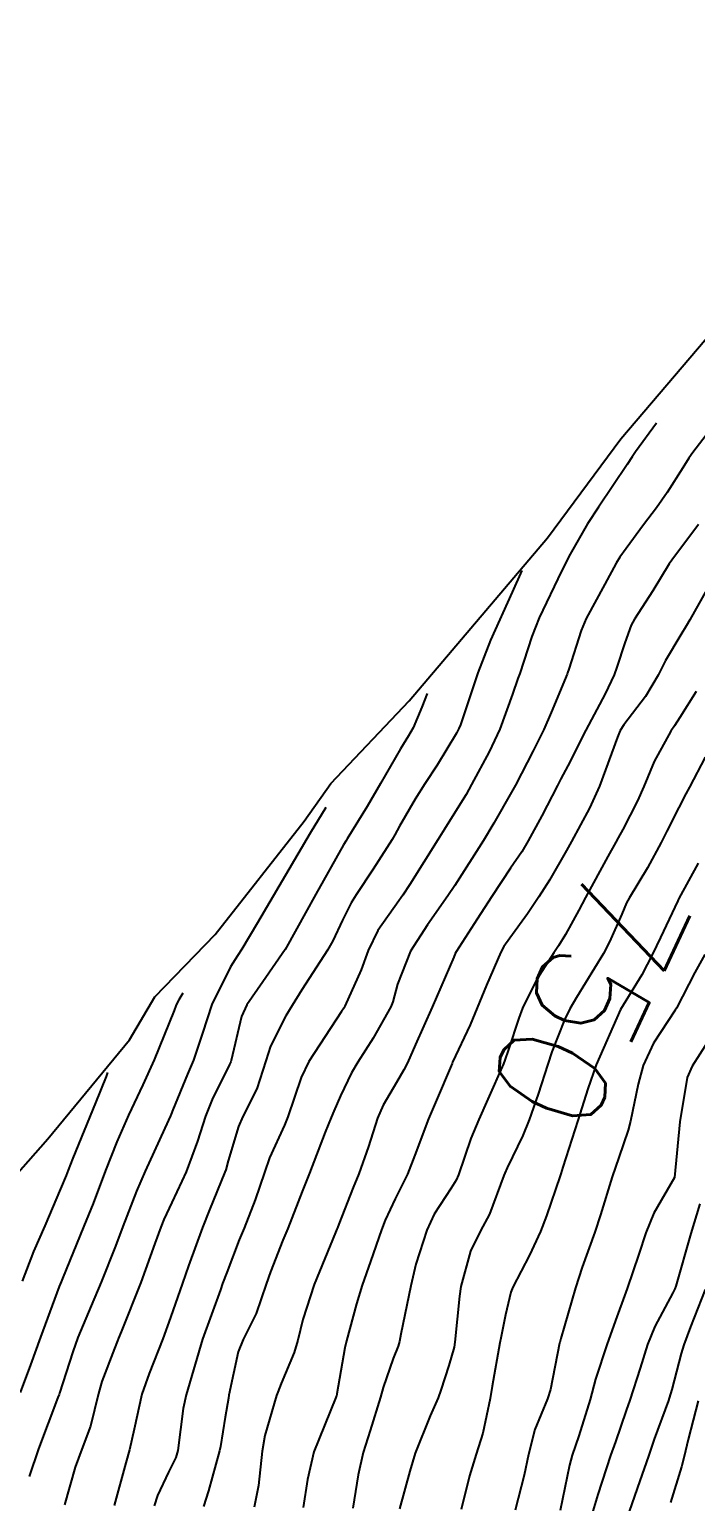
# Model space of a CAD drawing. Header units: metres. Extents: x 307586 to 320046, y 7427249 to 7434250.
# Drawn here: x 313259.4 to 313283.3, y 7432735.4 to 7432788.2 of the extents above; entities that cross this region are included whole.
import ezdxf
from ezdxf.enums import TextEntityAlignment as Align

# ---------------------------------------------------------------- set-up
doc = ezdxf.new("R2010")
doc.units = ezdxf.units.M
doc.header["$MEASUREMENT"] = 0
for name, color, linetype in [('Area', 45, 'Continuous'), ('Cotas', 45, 'Continuous'), ('Curvas de Nivel 1m', 11, 'Continuous'), ('Curvas de Nivel 5m', 15, 'Continuous')]:
    doc.layers.add(name, color=color, linetype=linetype)
doc.styles.add('Style-STANDARD', font='STANDARD.shx')

msp = doc.modelspace()

# ---------------------------------------------------------------- linework, layer by layer
at = {"layer": 'Area'}
msp.add_polyline3d([(313257.541, 7432745.617, 759.635), (313260.026, 7432748.425, 758.105), (313262.96, 7432751.973, 771.321), (313263.863, 7432753.513, 757.542), (313266.027, 7432755.745, 756.485), (313269.222, 7432759.811, 767.442), (313270.182, 7432761.17, 755.503), (313272.981, 7432764.128, 754.626), (313277.939, 7432769.978, 754.084), (313280.578, 7432773.521, 753.044), (313287.511, 7432781.683, 771.345), (313289.415, 7432783.798, 766.117), (313293.786, 7432788.228, 771.086)], dxfattribs=at)
at = {"layer": 'Curvas de Nivel 1m', "flags": 128}
for points, elevation in [([(313283.875, 7432773.967), (313283.151, 7432773.037), (313283.01, 7432772.829), (313282.797, 7432772.484), (313282.232, 7432771.602), (313281.847, 7432771.049), (313281.386, 7432770.441), (313280.761, 7432769.598), (313280.537, 7432769.283), (313280.409, 7432769.065), (313279.994, 7432768.32), (313279.333, 7432767.081), (313279.155, 7432766.655), (313278.705, 7432765.26), (313278.665, 7432765.129), (313278.649, 7432765.091), (313278.075, 7432763.71), (313277.808, 7432763.099), (313277.435, 7432762.343), (313276.798, 7432761.109), (313276.753, 7432761.018), (313276.659, 7432760.85), (313276.024, 7432759.738), (313275.651, 7432759.125), (313274.617, 7432757.513), (313274.365, 7432757.134), (313273.643, 7432756.099), (313273.034, 7432755.153), (313272.571, 7432753.973), (313272.396, 7432753.33), (313272.33, 7432753.162), (313271.69, 7432752.03), (313271.139, 7432751.174), (313270.921, 7432750.793), (313270.525, 7432749.966), (313270.285, 7432749.415), (313270.187, 7432749.185), (313269.977, 7432748.657), (313269.407, 7432747.196), (313269.15, 7432746.533), (313268.63, 7432745.207), (313268.459, 7432744.783), (313268.009, 7432743.653), (313267.86, 7432743.216), (313267.498, 7432742.153), (313267.035, 7432741.224), (313266.859, 7432740.783), (313266.521, 7432739.229), (313266.503, 7432739.118), (313266.385, 7432738.445), (313266.215, 7432737.391), (313266.186, 7432737.232), (313265.792, 7432735.794), (313265.611, 7432735.237)], 754), ([(313283.356, 7432770.452), (313282.762, 7432769.649), (313282.492, 7432769.308), (313282.31, 7432769.044), (313281.72, 7432768.073), (313281.058, 7432767.057), (313280.947, 7432766.84), (313280.72, 7432766.214), (313280.434, 7432765.337), (313280.336, 7432765.066), (313280.007, 7432764.381), (313279.32, 7432763.08), (313278.67, 7432761.803), (313278.427, 7432761.331), (313278.302, 7432761.094), (313277.741, 7432760.005), (313277.253, 7432759.104), (313277.021, 7432758.714), (313276.623, 7432758.126), (313275.947, 7432757.117), (313275.422, 7432756.3), (313274.671, 7432755.129), (313274.639, 7432755.073), (313274.581, 7432754.933), (313273.813, 7432753.141), (313273.207, 7432751.807), (313272.919, 7432751.154), (313272.797, 7432750.899), (313272.532, 7432750.448), (313272.053, 7432749.631), (313271.849, 7432749.167), (313271.523, 7432748.15), (313271.175, 7432747.173), (313270.981, 7432746.68), (313270.466, 7432745.365), (313270.413, 7432745.232), (313270.393, 7432745.181), (313270.339, 7432745.059), (313269.573, 7432743.193), (313269.176, 7432741.945), (313268.991, 7432741.201), (313268.863, 7432740.756), (313268.399, 7432739.644), (313268.274, 7432739.332), (313268.231, 7432739.212), (313267.808, 7432737.786), (313267.713, 7432737.217), (313267.584, 7432735.988), (313267.424, 7432735.219)], 753), ([(313277.023, 7432768.8), (313276.682, 7432768.026), (313275.905, 7432766.307), (313275.451, 7432765.129), (313274.819, 7432763.272), (313274.765, 7432763.139), (313274.681, 7432762.975), (313273.989, 7432761.827), (313273.547, 7432761.151), (313273.201, 7432760.608), (313272.64, 7432759.633), (313272.473, 7432759.324), (313272.375, 7432759.163), (313271.698, 7432758.093), (313271.085, 7432757.175), (313270.904, 7432756.882), (313270.599, 7432756.269), (313270.246, 7432755.527), (313270.051, 7432755.188), (313269.134, 7432753.766), (313268.786, 7432753.207), (313268.559, 7432752.828), (313268.017, 7432751.746), (313267.85, 7432751.217), (313267.529, 7432750.219), (313267.027, 7432749.225), (313266.866, 7432748.87), (313266.497, 7432747.635), (313266.41, 7432747.314), (313266.381, 7432747.231), (313265.828, 7432745.881), (313265.57, 7432745.239), (313265.078, 7432743.873), (313264.862, 7432743.246), (313264.431, 7432742.011), (313264.151, 7432741.254), (313263.659, 7432740.007), (313263.406, 7432739.265), (313263.128, 7432738.016), (313262.964, 7432737.271), (313262.83, 7432736.809), (313262.414, 7432735.279)], 756), ([(313283.656, 7432768.119), (313283.052, 7432767.037), (313282.932, 7432766.836), (313282.725, 7432766.501), (313282.175, 7432765.581), (313281.911, 7432765.048), (313281.461, 7432764.286), (313280.685, 7432763.271), (313280.55, 7432763.062), (313280.45, 7432762.833), (313279.805, 7432761.073), (313279.445, 7432760.284), (313278.805, 7432759.087), (313278.63, 7432758.766), (313278.017, 7432757.698), (313277.639, 7432757.1), (313277.221, 7432756.487), (313276.591, 7432755.622), (313276.382, 7432755.316), (313276.27, 7432755.113), (313275.758, 7432753.931), (313275.422, 7432753.121), (313275.168, 7432752.513), (313274.543, 7432751.17), (313274.527, 7432751.13), (313273.933, 7432749.727), (313273.68, 7432749.142), (313273.186, 7432747.836), (313272.919, 7432747.154), (313272.781, 7432746.863), (313272.48, 7432746.267), (313272.127, 7432745.505), (313271.995, 7432745.165), (313271.602, 7432744.018), (313271.303, 7432743.171), (313271.102, 7432742.507), (313270.733, 7432741.177), (313270.674, 7432740.922), (313270.394, 7432739.282), (313270.377, 7432739.196), (313270.372, 7432739.18), (313270.357, 7432739.145), (313269.564, 7432737.192), (313269.343, 7432736.21), (313269.186, 7432735.197)], 752), ([(313273.633, 7432764.39), (313273.442, 7432763.904), (313273.122, 7432763.156), (313272.965, 7432762.872), (313272.675, 7432762.413), (313271.953, 7432761.167), (313271.483, 7432760.339), (313270.763, 7432759.179), (313270.712, 7432759.1), (313270.631, 7432758.968), (313269.635, 7432757.195), (313269.272, 7432756.531), (313268.584, 7432755.295), (313268.533, 7432755.21), (313267.741, 7432754.048), (313267.167, 7432753.224), (313266.978, 7432752.807), (313266.604, 7432751.229), (313266.588, 7432751.183), (313266.541, 7432751.088), (313265.919, 7432749.839), (313265.687, 7432749.238), (313265.401, 7432748.344), (313264.986, 7432747.245), (313264.834, 7432746.9), (313264.476, 7432746.139), (313264.191, 7432745.53), (313264.08, 7432745.256), (313263.871, 7432744.673), (313263.361, 7432743.266), (313262.656, 7432741.507), (313262.566, 7432741.278), (313262.523, 7432741.177), (313262.417, 7432740.908), (313261.969, 7432739.715), (313261.851, 7432739.285), (313261.554, 7432738.116), (313261.248, 7432737.291), (313261.011, 7432736.645), (313260.627, 7432735.297)], 757), ([(313283.27, 7432764.462), (313282.688, 7432763.536), (313282.492, 7432763.234), (313282.368, 7432763.043), (313281.771, 7432761.95), (313281.399, 7432761.053), (313281.172, 7432760.538), (313280.64, 7432759.521), (313280.478, 7432759.22), (313280.396, 7432759.064), (313280.107, 7432758.547), (313279.308, 7432757.08), (313279.07, 7432756.619), (313278.593, 7432755.747), (313278.341, 7432755.338), (313278.171, 7432755.094), (313277.547, 7432754.126), (313277.048, 7432753.105), (313276.915, 7432752.751), (313276.548, 7432751.63), (313276.416, 7432751.239), (313276.363, 7432751.112), (313275.801, 7432749.84), (313275.48, 7432749.12), (313275.195, 7432748.434), (313274.754, 7432747.127), (313274.673, 7432746.945), (313274.486, 7432746.657), (313273.886, 7432745.725), (313273.615, 7432745.143), (313273.227, 7432743.925), (313273.041, 7432743.151), (313272.684, 7432741.414), (313272.636, 7432741.157), (313272.586, 7432740.992), (313272.414, 7432740.544), (313272.055, 7432739.507), (313271.954, 7432739.164), (313271.585, 7432737.964), (313271.337, 7432737.17), (313271.159, 7432736.374), (313270.969, 7432735.174)], 751), ([(313269.993, 7432760.31), (313269.434, 7432759.387), (313267.547, 7432756.17), (313266.989, 7432755.226), (313266.828, 7432754.98), (313266.577, 7432754.589), (313265.915, 7432753.236), (313265.576, 7432752.216), (313265.248, 7432751.243), (313265.039, 7432750.741), (313264.516, 7432749.459), (313264.452, 7432749.313), (313264.424, 7432749.251), (313264.352, 7432749.093), (313263.514, 7432747.265), (313263.206, 7432746.546), (313262.724, 7432745.276), (313262.456, 7432744.568), (313261.938, 7432743.285), (313261.583, 7432742.437), (313261.11, 7432741.293), (313260.925, 7432740.785), (313260.453, 7432739.299), (313260.438, 7432739.255), (313260.391, 7432739.145), (313259.699, 7432737.31), (313259.362, 7432736.31)], 758), ([(313283.347, 7432758.312), (313282.651, 7432757.04), (313282.637, 7432757.016), (313282.612, 7432756.953), (313281.992, 7432755.646), (313281.712, 7432755.049), (313281.322, 7432754.306), (313280.563, 7432753.06), (313279.694, 7432751.073), (313279.392, 7432750.215), (313279.03, 7432749.082), (313278.496, 7432747.405), (313278.422, 7432747.163), (313278.395, 7432747.091), (313277.904, 7432745.663), (313277.69, 7432745.098), (313277.302, 7432744.254), (313276.698, 7432743.107), (313276.626, 7432742.923), (313276.433, 7432742.107), (313276.265, 7432741.271), (313276.241, 7432741.112), (313275.964, 7432739.55), (313275.886, 7432739.115), (313275.627, 7432737.871), (313275.386, 7432737.12), (313275.144, 7432736.339), (313274.85, 7432735.125)], 749), ([(313283.584, 7432755.03), (313283.222, 7432754.388), (313282.564, 7432753.109), (313282.538, 7432753.066), (313282.526, 7432753.04), (313281.742, 7432751.857), (313281.375, 7432751.052), (313281.2, 7432750.386), (313280.924, 7432749.056), (313280.839, 7432748.728), (313280.5, 7432747.757), (313280.262, 7432747.063), (313279.841, 7432745.701), (313279.635, 7432745.072), (313279.19, 7432743.819), (313278.948, 7432743.082), (313278.425, 7432741.258), (313278.39, 7432741.124), (313278.377, 7432741.09), (313278.057, 7432739.434), (313277.941, 7432739.095), (313277.486, 7432737.994), (313277.261, 7432737.101), (313277.108, 7432736.356), (313276.779, 7432735.106)], 748), ([(313264.873, 7432753.65), (313264.725, 7432753.408), (313264.641, 7432753.249), (313264.619, 7432753.192), (313264.561, 7432753.023), (313263.839, 7432751.261), (313263.434, 7432750.362), (313262.925, 7432749.274), (313262.503, 7432748.312), (313262.097, 7432747.284), (313261.656, 7432746.108), (313261.326, 7432745.291), (313260.56, 7432743.415), (313260.514, 7432743.299), (313260.441, 7432743.122), (313259.763, 7432741.31), (313259.409, 7432740.314), (313259.041, 7432739.32)], 759), ([(313283.685, 7432751.895), (313283.125, 7432751.034), (313282.953, 7432750.62), (313282.694, 7432749.038), (313282.493, 7432747.04), (313281.762, 7432745.759), (313281.468, 7432745.05), (313281.216, 7432744.291), (313280.802, 7432743.056), (313280.706, 7432742.792), (313280.433, 7432742.038), (313280.083, 7432741.065), (313279.669, 7432739.806), (313279.469, 7432739.074), (313279.07, 7432737.77), (313278.829, 7432737.083), (313278.73, 7432736.722), (313278.398, 7432735.089)], 747), ([(313283.409, 7432746.096), (313283.077, 7432745.031), (313282.542, 7432743.136), (313282.507, 7432743.039), (313282.441, 7432742.894), (313281.788, 7432741.688), (313281.532, 7432741.049), (313281.263, 7432740.199), (313280.895, 7432739.055), (313280.768, 7432738.678), (313280.378, 7432737.558), (313280.205, 7432737.063), (313279.752, 7432735.668), (313279.57, 7432735.072)], 746), ([(313283.346, 7432739.026), (313282.987, 7432737.639), (313282.843, 7432737.033), (313282.745, 7432736.656), (313282.348, 7432735.384)], 744)]:
    msp.add_lwpolyline(points, dxfattribs=dict(at, elevation=elevation))
at = {"layer": 'Curvas de Nivel 5m', "flags": 128}
for points, elevation in [([(313281.853, 7432774.09), (313281.102, 7432773.057), (313280.979, 7432772.88), (313280.798, 7432772.6), (313279.769, 7432771.075), (313279.377, 7432770.478), (313278.757, 7432769.389), (313278.443, 7432768.786), (313277.64, 7432767.101), (313277.384, 7432766.443), (313276.949, 7432765.108), (313276.883, 7432764.926), (313276.695, 7432764.366), (313276.232, 7432763.117), (313275.848, 7432762.296), (313275.223, 7432761.132), (313275.023, 7432760.769), (313274.648, 7432760.167), (313274.251, 7432759.532), (313274.01, 7432759.146), (313273.008, 7432757.547), (313272.759, 7432757.158), (313272.699, 7432757.072), (313272.61, 7432756.958), (313271.862, 7432755.899), (313271.515, 7432755.171), (313271.264, 7432754.485), (313270.68, 7432753.179), (313270.637, 7432753.104), (313270.561, 7432752.987), (313269.382, 7432751.197), (313269.108, 7432750.628), (313268.633, 7432749.208), (313268.51, 7432748.907), (313267.977, 7432747.736), (313267.795, 7432747.217), (313267.463, 7432746.235), (313267.065, 7432745.224), (313266.888, 7432744.796), (313266.447, 7432743.63), (313266.298, 7432743.231), (313266.218, 7432743.009), (313265.574, 7432741.238), (313265.31, 7432740.34), (313264.99, 7432739.244), (313264.882, 7432738.751), (313264.685, 7432737.247), (313264.619, 7432736.998), (313264.361, 7432736.469), (313263.967, 7432735.637), (313263.842, 7432735.258)], 755), ([(313283.598, 7432762.106), (313283.03, 7432761.036), (313282.902, 7432760.795), (313282.652, 7432760.309), (313282.225, 7432759.458), (313282.021, 7432759.046), (313281.529, 7432758.146), (313280.875, 7432757.057), (313280.782, 7432756.886), (313280.604, 7432756.483), (313280.169, 7432755.487), (313279.947, 7432755.07), (313278.978, 7432753.495), (313278.743, 7432753.087), (313278.559, 7432752.689), (313278.104, 7432751.538), (313277.952, 7432751.096), (313277.606, 7432750.02), (313277.281, 7432749.102), (313277.064, 7432748.548), (313276.496, 7432747.38), (313276.411, 7432747.194), (313276.378, 7432747.111), (313275.867, 7432745.721), (313275.537, 7432745.119), (313275.179, 7432744.399), (313274.839, 7432743.126), (313274.784, 7432742.782), (313274.626, 7432741.128), (313274.596, 7432740.953), (313274.41, 7432740.29), (313274.125, 7432739.406), (313274.019, 7432739.136), (313273.74, 7432738.493), (313273.203, 7432737.148), (313273.005, 7432736.509), (313272.637, 7432735.156)], 750), ([(313262.173, 7432750.8), (313262.117, 7432750.658), (313261.734, 7432749.709), (313260.926, 7432747.725), (313260.761, 7432747.297), (313260.683, 7432747.105), (313260.483, 7432746.628), (313259.919, 7432745.308), (313259.519, 7432744.379), (313259.109, 7432743.32)], 760), ([(313283.595, 7432743.023), (313283.074, 7432741.675), (313282.829, 7432741.034), (313282.733, 7432740.721), (313282.399, 7432739.435), (313282.31, 7432739.125), (313282.281, 7432739.041), (313281.774, 7432737.651), (313281.562, 7432737.048), (313281.256, 7432736.155), (313280.872, 7432735.055)], 745)]:
    msp.add_lwpolyline(points, dxfattribs=dict(at, elevation=elevation))

# ---------------------------------------------------------------- texts
at = {"layer": 'Cotas', "style": 'Style-STANDARD'}
msp.add_text('750', height=4, rotation=244.8357, dxfattribs=at).set_placement((313279.448, 7432753.455, 750), align=Align.MIDDLE_CENTER)

doc.saveas('drawing.dxf')
